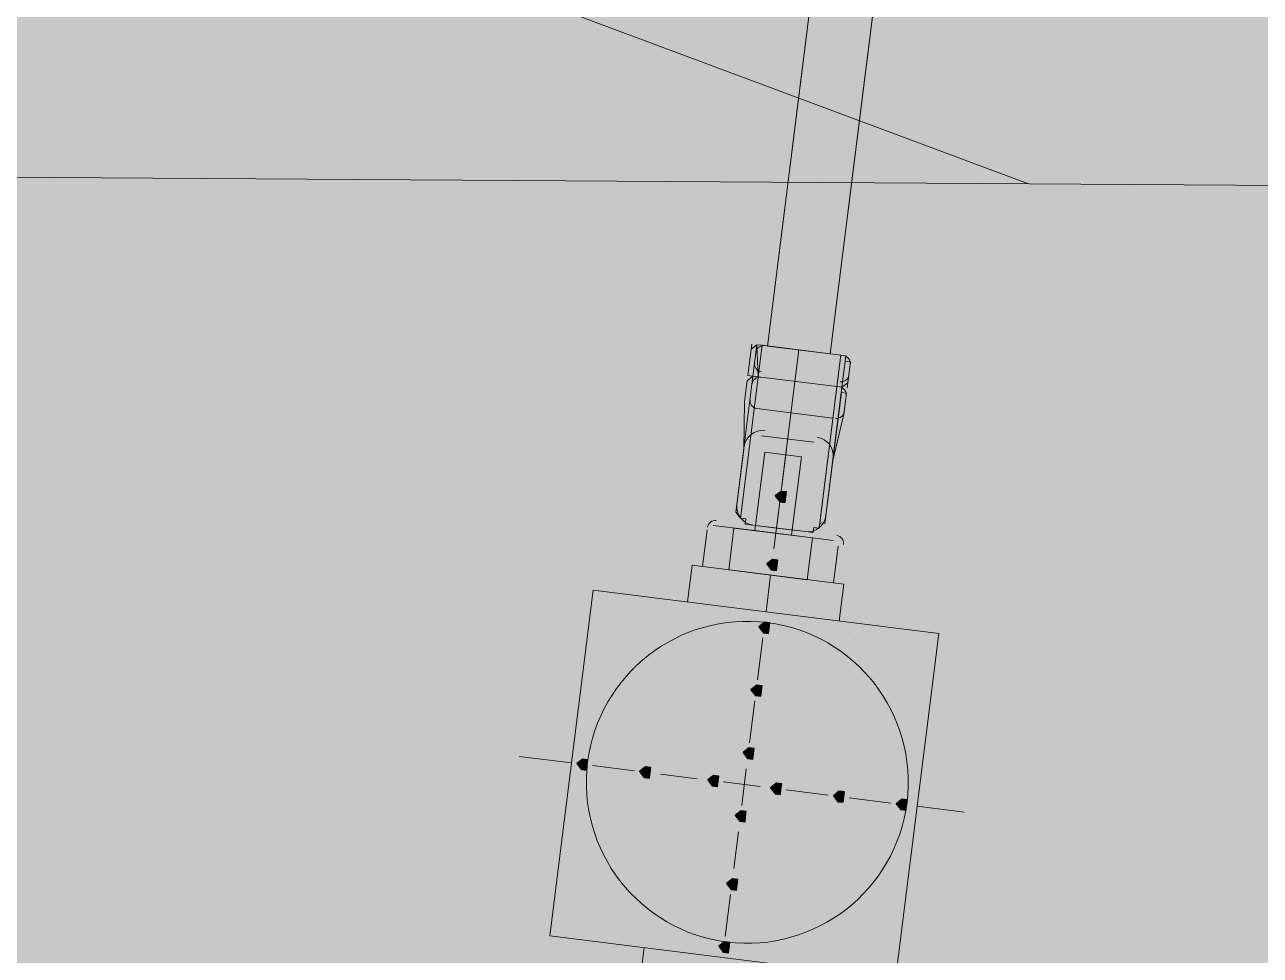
# Model space of a CAD drawing. Header units: metres. Extents: x -4 to 509425, y 7549 to 4732445.
# Drawn here: x 476046.973 to 476048.956, y 4719730.084 to 4719731.577 of the extents above; entities that cross this region are included whole.
import ezdxf

# ---------------------------------------------------------------- set-up
doc = ezdxf.new("R2010")
doc.units = ezdxf.units.M
doc.header["$LTSCALE"] = 0.01
doc.header["$MEASUREMENT"] = 0
doc.layers.get('0').update_dxf_attribs({"lineweight": 0})
doc.layers.add('_SUBESTACIÓN', color=1, linetype='Continuous')
doc.layers.add('SUBESTACION LA VID', color=253, linetype='Continuous')
doc.layers.add('_Yacimiento Arq 100m', color=7, linetype='Continuous', true_color=0xf8991e)

# ---------------------------------------------------------------- blocks, each defined once
blk = doc.blocks.new('A$Cfff6051d')
at = {"layer": 'SUBESTACION LA VID', "transparency": 33554687}
h = blk.add_hatch(color=256, dxfattribs=at)
h.dxf.hatch_style = 2
h.paths.add_polyline_path([(476048.1943, 4719730.819), (476048.1953, 4719730.8274), (476048.1869, 4719730.8284), (476048.1775, 4719730.8211), (476048.1848, 4719730.8116), (476048.1932, 4719730.8106)])
h = blk.add_hatch(color=256, dxfattribs=at)
h.dxf.hatch_style = 2
h.paths.add_polyline_path([(476048.1806, 4719730.7097), (476048.1816, 4719730.7181), (476048.1732, 4719730.7192), (476048.1638, 4719730.7119), (476048.1711, 4719730.7024), (476048.1795, 4719730.7013)])
h = blk.add_hatch(color=256, dxfattribs=at)
h.dxf.hatch_style = 2
h.paths.add_polyline_path([(476048.1679, 4719730.6089), (476048.169, 4719730.6173), (476048.1606, 4719730.6184), (476048.1511, 4719730.6111), (476048.1585, 4719730.6016), (476048.1669, 4719730.6005)])
h = blk.add_hatch(color=256, dxfattribs=at)
h.dxf.hatch_style = 2
h.paths.add_polyline_path([(476048.1553, 4719730.5081), (476048.1563, 4719730.5165), (476048.1479, 4719730.5176), (476048.1385, 4719730.5102), (476048.1458, 4719730.5008), (476048.1542, 4719730.4997)])
h = blk.add_hatch(color=256, dxfattribs=at)
h.dxf.hatch_style = 2
h.paths.add_polyline_path([(476048.1427, 4719730.4073), (476048.1437, 4719730.4157), (476048.1353, 4719730.4168), (476048.1259, 4719730.4094), (476048.1332, 4719730.4), (476048.1416, 4719730.3989)])
h = blk.add_hatch(color=256, dxfattribs=at)
h.dxf.hatch_style = 2
h.paths.add_polyline_path([(476047.8759, 4719730.3896), (476047.877, 4719730.398), (476047.8686, 4719730.399), (476047.8591, 4719730.3917), (476047.8665, 4719730.3822), (476047.8749, 4719730.3812)])
h = blk.add_hatch(color=256, dxfattribs=at)
h.dxf.hatch_style = 2
h.paths.add_polyline_path([(476047.9767, 4719730.3769), (476047.9778, 4719730.3853), (476047.9694, 4719730.3864), (476047.9599, 4719730.379), (476047.9673, 4719730.3696), (476047.9757, 4719730.3685)])
h = blk.add_hatch(color=256, dxfattribs=at)
h.dxf.hatch_style = 2
h.paths.add_polyline_path([(476048.0859, 4719730.3633), (476048.087, 4719730.3717), (476048.0786, 4719730.3727), (476048.0691, 4719730.3654), (476048.0765, 4719730.3559), (476048.0849, 4719730.3549)])
h = blk.add_hatch(color=256, dxfattribs=at)
h.dxf.hatch_style = 2
h.paths.add_polyline_path([(476048.1867, 4719730.3506), (476048.1878, 4719730.359), (476048.1794, 4719730.3601), (476048.1699, 4719730.3527), (476048.1773, 4719730.3433), (476048.1857, 4719730.3422)])
h = blk.add_hatch(color=256, dxfattribs=at)
h.dxf.hatch_style = 2
h.paths.add_polyline_path([(476048.2875, 4719730.338), (476048.2886, 4719730.3464), (476048.2802, 4719730.3474), (476048.2707, 4719730.3401), (476048.2781, 4719730.3306), (476048.2865, 4719730.3296)])
h = blk.add_hatch(color=256, dxfattribs=at)
h.dxf.hatch_style = 2
h.paths.add_polyline_path([(476048.3883, 4719730.3253), (476048.3894, 4719730.3337), (476048.381, 4719730.3348), (476048.3715, 4719730.3274), (476048.3789, 4719730.318), (476048.3873, 4719730.3169)])
h = blk.add_hatch(color=256, dxfattribs=at)
h.dxf.hatch_style = 2
h.paths.add_polyline_path([(476048.13, 4719730.3065), (476048.1311, 4719730.3149), (476048.1227, 4719730.316), (476048.1132, 4719730.3086), (476048.1206, 4719730.2992), (476048.129, 4719730.2981)])
h = blk.add_hatch(color=256, dxfattribs=at)
h.dxf.hatch_style = 2
h.paths.add_polyline_path([(476048.1163, 4719730.1973), (476048.1174, 4719730.2057), (476048.109, 4719730.2068), (476048.0995, 4719730.1994), (476048.1069, 4719730.19), (476048.1153, 4719730.1889)])
h = blk.add_hatch(color=256, dxfattribs=at)
h.dxf.hatch_style = 2
h.paths.add_polyline_path([(476048.1037, 4719730.0965), (476048.1047, 4719730.1049), (476048.0963, 4719730.106), (476048.0869, 4719730.0986), (476048.0942, 4719730.0892), (476048.1026, 4719730.0881)])
at = {"layer": 'SUBESTACION LA VID', "lineweight": 15}
for p, q in [((476048.1649, 4719731.0615), (476048.8358, 4719736.4125)), ((476048.2658, 4719731.0489), (476048.9366, 4719736.3999)), ((476048.1565, 4719731.0626), (476048.2826, 4719731.0468)), ((476048.1355, 4719731.0311), (476048.1376, 4719731.0479)), ((476048.2972, 4719731.0279), (476048.2951, 4719731.0111)), ((476048.1502, 4719731.0122), (476048.2762, 4719730.9964)), ((476048.2762, 4719730.9964), (476048.1502, 4719731.0122)), ((476048.1282, 4719730.9723), (476048.1313, 4719730.9975)), ((476048.1271, 4719730.8956), (476048.1282, 4719730.9723)), ((476048.2699, 4719730.946), (476048.1439, 4719730.9618)), ((476048.2909, 4719730.9775), (476048.2878, 4719730.9523)), ((476048.2699, 4719730.8777), (476048.2878, 4719730.9523)), ((476048.1554, 4719730.9177), (476048.2394, 4719730.9071)), ((476048.1155, 4719730.8032), (476048.1271, 4719730.8956)), ((476048.1953, 4719730.8956), (476048.188, 4719730.8368)), ((476048.2699, 4719730.8777), (476048.2583, 4719730.7853)), ((476048.1827, 4719730.7948), (476048.1753, 4719730.736)), ((476048.0609, 4719730.7077), (476048.0682, 4719730.7665)), ((476048.0777, 4719730.7738), (476048.1449, 4719730.7654)), ((476048.2215, 4719730.7643), (476048.1375, 4719730.7749)), ((476048.1449, 4719730.7654), (476048.2037, 4719730.758)), ((476048.2037, 4719730.758), (476048.2709, 4719730.7496)), ((476048.2709, 4719730.6814), (476048.2782, 4719730.7402)), ((476048.0367, 4719730.651), (476048.0441, 4719730.7098)), ((476048.0441, 4719730.7098), (476048.2877, 4719730.6793)), ((476048.1701, 4719730.694), (476048.1627, 4719730.6352)), ((476048.2803, 4719730.6205), (476048.2877, 4719730.6793)), ((476047.8918, 4719730.6521), (476047.8918, 4719730.6521)), ((476048.0178, 4719730.6363), (476048.0178, 4719730.6363)), ((476048.1606, 4719730.6184), (476048.1606, 4719730.6184)), ((476048.1574, 4719730.5932), (476048.149, 4719730.526)), ((476048.295, 4719730.6015), (476048.295, 4719730.6015)), ((476048.421, 4719730.5858), (476048.421, 4719730.5858)), ((476047.876, 4719730.5261), (476047.876, 4719730.5261)), ((476048.1448, 4719730.4924), (476048.1364, 4719730.4252)), ((476048.4052, 4719730.4597), (476048.4052, 4719730.4597)), ((476047.8507, 4719730.3927), (476047.7667, 4719730.4033)), ((476047.8591, 4719730.3917), (476047.8591, 4719730.3917)), ((476047.9515, 4719730.3801), (476047.8843, 4719730.3885)), ((476048.0523, 4719730.3675), (476047.9935, 4719730.3748)), ((476048.1311, 4719730.3832), (476048.1237, 4719730.3244)), ((476048.1531, 4719730.3548), (476048.0943, 4719730.3622)), ((476048.2623, 4719730.3411), (476048.1951, 4719730.3496)), ((476048.3631, 4719730.3285), (476048.2959, 4719730.3369)), ((476048.3883, 4719730.3253), (476048.3883, 4719730.3253)), ((476048.4807, 4719730.3138), (476048.4051, 4719730.3232)), ((476048.1185, 4719730.2824), (476048.1111, 4719730.2236)), ((476047.8412, 4719730.2489), (476047.8412, 4719730.2489)), ((476048.1058, 4719730.1816), (476048.0974, 4719730.1144)), ((476048.3704, 4719730.1825), (476048.3704, 4719730.1825)), ((476047.8254, 4719730.1229), (476047.8254, 4719730.1229)), ((476047.9514, 4719730.1071), (476047.9514, 4719730.1071)), ((476047.9672, 4719730.0966), (476047.9588, 4719730.0294)), ((476048.0942, 4719730.0892), (476048.0942, 4719730.0892))]:
    blk.add_line(p, q, dxfattribs=at)
at = {"layer": 'SUBESTACION LA VID', "lineweight": 0}
for p, q in [((476048.1334, 4719731.0143), (476048.1397, 4719731.0647)), ((476048.1649, 4719731.0615), (476048.2658, 4719731.0489)), ((476048.1345, 4719731.0227), (476048.1376, 4719731.0479)), ((476048.2941, 4719731.0027), (476048.2983, 4719731.0363)), ((476048.1282, 4719730.9723), (476048.1324, 4719731.0059)), ((476048.1282, 4719730.9723), (476048.1324, 4719731.0059)), ((476048.1282, 4719730.9723), (476048.1324, 4719731.0059)), ((476048.1282, 4719730.9723), (476048.1324, 4719731.0059)), ((476048.1282, 4719730.9723), (476048.1313, 4719730.9975)), ((476048.2489, 4719730.778), (476048.2762, 4719730.9964)), ((476048.2699, 4719730.8777), (476048.2836, 4719730.9869)), ((476048.2573, 4719730.7769), (476048.2699, 4719730.8777))]:
    blk.add_line(p, q, dxfattribs=at)
at = {"layer": 'SUBESTACION LA VID', "lineweight": 15}
for points in [[(476048.1649, 4719731.0615), (476048.2658, 4719731.0489), (476048.9366, 4719736.3999), (476048.8358, 4719736.4125), (476048.1649, 4719731.0615)], [(476048.1155, 4719730.8032), (476048.1144, 4719730.7948), (476048.1218, 4719730.7854), (476048.1302, 4719730.7843), (476048.1291, 4719730.7759), (476048.1375, 4719730.7749), (476048.1795, 4719730.7696), (476048.2154, 4719731.0552), (476048.1565, 4719731.0626), (476048.1481, 4719731.0636), (476048.1387, 4719731.0563), (476048.1376, 4719731.0479), (476048.1355, 4719731.0311), (476048.1345, 4719731.0227), (476048.1334, 4719731.0143), (476048.1418, 4719731.0132), (476048.1502, 4719731.0122), (476048.1418, 4719731.0132), (476048.1324, 4719731.0059), (476048.1313, 4719730.9975), (476048.1282, 4719730.9723), (476048.1271, 4719730.8956), (476048.1155, 4719730.8032)], [(476048.2583, 4719730.7853), (476048.2573, 4719730.7769), (476048.2489, 4719730.778), (476048.2478, 4719730.7696), (476048.2394, 4719730.7706), (476048.2383, 4719730.7622), (476048.2215, 4719730.7643), (476048.1795, 4719730.7696), (476048.2154, 4719731.0552), (476048.2826, 4719731.0468), (476048.291, 4719731.0457), (476048.2899, 4719731.0373), (476048.2983, 4719731.0363), (476048.2972, 4719731.0279), (476048.2951, 4719731.0111), (476048.2941, 4719731.0027), (476048.2846, 4719730.9953), (476048.2762, 4719730.9964), (476048.2846, 4719730.9953), (476048.2836, 4719730.9869), (476048.292, 4719730.9859), (476048.2909, 4719730.9775), (476048.2878, 4719730.9523), (476048.2699, 4719730.8777), (476048.2583, 4719730.7853)], [(476048.1449, 4719730.7654), (476048.1607, 4719730.8914), (476048.2195, 4719730.884), (476048.2037, 4719730.758)], [(476048.1113, 4719730.7696), (476048.1029, 4719730.7024), (476048.2289, 4719730.6866), (476048.2373, 4719730.7538), (476048.1113, 4719730.7696)], [(476048.3704, 4719730.046), (476048.4399, 4719730.6004), (476047.8855, 4719730.67), (476047.816, 4719730.1155), (476048.3704, 4719730.046)]]:
    blk.add_lwpolyline(points, dxfattribs=at)
at = {"layer": 'SUBESTACION LA VID', "lineweight": 0}
for points in [[(476048.1481, 4719731.0636), (476048.1418, 4719731.0132), (476048.1144, 4719730.7948)], [(476048.1481, 4719731.0636), (476048.1418, 4719731.0132), (476048.1144, 4719730.7948), (476048.1418, 4719731.0132), (476048.1481, 4719731.0636), (476048.1502, 4719731.0122)], [(476048.1565, 4719731.0626), (476048.1218, 4719730.7854), (476048.1502, 4719731.0122)], [(476048.1418, 4719731.0132), (476048.1481, 4719731.0636), (476048.1418, 4719731.0132)], [(476048.1345, 4719731.0227), (476048.1387, 4719731.0563), (476048.1334, 4719731.0143)], [(476048.1334, 4719731.0143), (476048.1387, 4719731.0563), (476048.1334, 4719731.0143)], [(476048.1345, 4719731.0227), (476048.1387, 4719731.0563), (476048.1345, 4719731.0227), (476048.1387, 4719731.0563)], [(476048.1345, 4719731.0227), (476048.1387, 4719731.0563), (476048.1345, 4719731.0227)], [(476048.1355, 4719731.0311), (476048.1376, 4719731.0479), (476048.1345, 4719731.0227)], [(476048.2826, 4719731.0468), (476048.2478, 4719730.7696), (476048.2762, 4719730.9964), (476048.2826, 4719731.0468)], [(476048.2489, 4719730.778), (476048.2762, 4719730.9964), (476048.2826, 4719731.0468)], [(476048.291, 4719731.0457), (476048.2846, 4719730.9953), (476048.2573, 4719730.7769), (476048.2846, 4719730.9953)], [(476048.2699, 4719730.8777), (476048.2846, 4719730.9953), (476048.291, 4719731.0457), (476048.2846, 4719730.9953)], [(476048.2846, 4719730.9953), (476048.291, 4719731.0457), (476048.2846, 4719730.9953), (476048.291, 4719731.0457)], [(476048.293, 4719730.9943), (476048.2983, 4719731.0363), (476048.2941, 4719731.0027)], [(476048.2941, 4719731.0027), (476048.2983, 4719731.0363), (476048.2941, 4719731.0027), (476048.2983, 4719731.0363)], [(476048.2941, 4719731.0027), (476048.2983, 4719731.0363), (476048.2941, 4719731.0027)], [(476048.2941, 4719731.0027), (476048.2972, 4719731.0279), (476048.2941, 4719731.0027)], [(476048.1418, 4719731.0132), (476048.1144, 4719730.7948), (476048.1271, 4719730.8956)], [(476048.1282, 4719730.9723), (476048.1313, 4719730.9975), (476048.1282, 4719730.9723)], [(476048.1282, 4719730.9723), (476048.1313, 4719730.9975), (476048.1282, 4719730.9723)], [(476048.2878, 4719730.9523), (476048.2909, 4719730.9775), (476048.2878, 4719730.9523)], [(476048.2878, 4719730.9523), (476048.2909, 4719730.9775), (476048.2878, 4719730.9523)]]:
    blk.add_lwpolyline(points, dxfattribs=at)
at = {"layer": 'SUBESTACION LA VID'}
for points in [[(476048.1943, 4719730.819), (476048.1953, 4719730.8274), (476048.1869, 4719730.8284), (476048.1775, 4719730.8211), (476048.1848, 4719730.8116), (476048.1932, 4719730.8106)], [(476048.1806, 4719730.7097), (476048.1816, 4719730.7181), (476048.1732, 4719730.7192), (476048.1638, 4719730.7119), (476048.1711, 4719730.7024), (476048.1795, 4719730.7013)], [(476048.1679, 4719730.6089), (476048.169, 4719730.6173), (476048.1606, 4719730.6184), (476048.1511, 4719730.6111), (476048.1585, 4719730.6016), (476048.1669, 4719730.6005)], [(476048.1553, 4719730.5081), (476048.1563, 4719730.5165), (476048.1479, 4719730.5176), (476048.1385, 4719730.5102), (476048.1458, 4719730.5008), (476048.1542, 4719730.4997)], [(476048.1427, 4719730.4073), (476048.1437, 4719730.4157), (476048.1353, 4719730.4168), (476048.1259, 4719730.4094), (476048.1332, 4719730.4), (476048.1416, 4719730.3989)], [(476047.8759, 4719730.3896), (476047.877, 4719730.398), (476047.8686, 4719730.399), (476047.8591, 4719730.3917), (476047.8665, 4719730.3822), (476047.8749, 4719730.3812)], [(476047.9767, 4719730.3769), (476047.9778, 4719730.3853), (476047.9694, 4719730.3864), (476047.9599, 4719730.379), (476047.9673, 4719730.3696), (476047.9757, 4719730.3685)], [(476048.0859, 4719730.3633), (476048.087, 4719730.3717), (476048.0786, 4719730.3727), (476048.0691, 4719730.3654), (476048.0765, 4719730.3559), (476048.0849, 4719730.3549)], [(476048.1867, 4719730.3506), (476048.1878, 4719730.359), (476048.1794, 4719730.3601), (476048.1699, 4719730.3527), (476048.1773, 4719730.3433), (476048.1857, 4719730.3422)], [(476048.2875, 4719730.338), (476048.2886, 4719730.3464), (476048.2802, 4719730.3474), (476048.2707, 4719730.3401), (476048.2781, 4719730.3306), (476048.2865, 4719730.3296)], [(476048.3883, 4719730.3253), (476048.3894, 4719730.3337), (476048.381, 4719730.3348), (476048.3715, 4719730.3274), (476048.3789, 4719730.318), (476048.3873, 4719730.3169)], [(476048.13, 4719730.3065), (476048.1311, 4719730.3149), (476048.1227, 4719730.316), (476048.1132, 4719730.3086), (476048.1206, 4719730.2992), (476048.129, 4719730.2981)], [(476048.1163, 4719730.1973), (476048.1174, 4719730.2057), (476048.109, 4719730.2068), (476048.0995, 4719730.1994), (476048.1069, 4719730.19), (476048.1153, 4719730.1889)], [(476048.1037, 4719730.0965), (476048.1047, 4719730.1049), (476048.0963, 4719730.106), (476048.0869, 4719730.0986), (476048.0942, 4719730.0892), (476048.1026, 4719730.0881)]]:
    blk.add_lwpolyline(points, close=True, dxfattribs=at)
at = {"layer": 'SUBESTACION LA VID', "lineweight": 0}
for points in [[(476048.1943, 4719730.819), (476048.1953, 4719730.8274), (476048.1869, 4719730.8284), (476048.1775, 4719730.8211), (476048.1848, 4719730.8116), (476048.1932, 4719730.8106)], [(476048.1806, 4719730.7097), (476048.1816, 4719730.7181), (476048.1732, 4719730.7192), (476048.1638, 4719730.7119), (476048.1711, 4719730.7024), (476048.1795, 4719730.7013)], [(476048.1679, 4719730.6089), (476048.169, 4719730.6173), (476048.1606, 4719730.6184), (476048.1511, 4719730.6111), (476048.1585, 4719730.6016), (476048.1669, 4719730.6005)], [(476048.1553, 4719730.5081), (476048.1563, 4719730.5165), (476048.1479, 4719730.5176), (476048.1385, 4719730.5102), (476048.1458, 4719730.5008), (476048.1542, 4719730.4997)], [(476048.1427, 4719730.4073), (476048.1437, 4719730.4157), (476048.1353, 4719730.4168), (476048.1259, 4719730.4094), (476048.1332, 4719730.4), (476048.1416, 4719730.3989)], [(476047.8759, 4719730.3896), (476047.877, 4719730.398), (476047.8686, 4719730.399), (476047.8591, 4719730.3917), (476047.8665, 4719730.3822), (476047.8749, 4719730.3812)], [(476047.9767, 4719730.3769), (476047.9778, 4719730.3853), (476047.9694, 4719730.3864), (476047.9599, 4719730.379), (476047.9673, 4719730.3696), (476047.9757, 4719730.3685)], [(476048.0859, 4719730.3633), (476048.087, 4719730.3717), (476048.0786, 4719730.3727), (476048.0691, 4719730.3654), (476048.0765, 4719730.3559), (476048.0849, 4719730.3549)], [(476048.1867, 4719730.3506), (476048.1878, 4719730.359), (476048.1794, 4719730.3601), (476048.1699, 4719730.3527), (476048.1773, 4719730.3433), (476048.1857, 4719730.3422)], [(476048.2875, 4719730.338), (476048.2886, 4719730.3464), (476048.2802, 4719730.3474), (476048.2707, 4719730.3401), (476048.2781, 4719730.3306), (476048.2865, 4719730.3296)], [(476048.3883, 4719730.3253), (476048.3894, 4719730.3337), (476048.381, 4719730.3348), (476048.3715, 4719730.3274), (476048.3789, 4719730.318), (476048.3873, 4719730.3169)], [(476048.13, 4719730.3065), (476048.1311, 4719730.3149), (476048.1227, 4719730.316), (476048.1132, 4719730.3086), (476048.1206, 4719730.2992), (476048.129, 4719730.2981)], [(476048.1163, 4719730.1973), (476048.1174, 4719730.2057), (476048.109, 4719730.2068), (476048.0995, 4719730.1994), (476048.1069, 4719730.19), (476048.1153, 4719730.1889)], [(476048.1037, 4719730.0965), (476048.1047, 4719730.1049), (476048.0963, 4719730.106), (476048.0869, 4719730.0986), (476048.0942, 4719730.0892), (476048.1026, 4719730.0881)]]:
    blk.add_lwpolyline(points, close=True, dxfattribs=at)
at = {"layer": 'SUBESTACION LA VID', "lineweight": 15}
for points in [[(476048.1607, 4719731.0621), (476048.1538, 4719731.0629), (476048.1474, 4719731.058), (476048.1466, 4719731.051)], [(476048.2978, 4719731.0321), (476048.2986, 4719731.039), (476048.2937, 4719731.0454), (476048.2867, 4719731.0463)], [(476048.1445, 4719731.0342), (476048.1436, 4719731.0273), (476048.1485, 4719731.0209), (476048.1555, 4719731.0201)], [(476048.1544, 4719731.0117), (476048.1475, 4719731.0125), (476048.1411, 4719731.0076), (476048.1402, 4719731.0006)], [(476048.2815, 4719731.0043), (476048.2884, 4719731.0034), (476048.2948, 4719731.0083), (476048.2957, 4719731.0153)], [(476048.2915, 4719730.9817), (476048.2923, 4719730.9886), (476048.2874, 4719730.995), (476048.2804, 4719730.9959)], [(476048.1371, 4719730.9754), (476048.1362, 4719730.9685), (476048.1411, 4719730.9621), (476048.1481, 4719730.9613)], [(476048.2741, 4719730.9455), (476048.2811, 4719730.9446), (476048.2874, 4719730.9495), (476048.2883, 4719730.9565)], [(476048.1607, 4719730.9256), (476048.1445, 4719730.9276), (476048.1296, 4719730.9161), (476048.1276, 4719730.8998)], [(476048.2704, 4719730.8819), (476048.2725, 4719730.8982), (476048.2609, 4719730.913), (476048.2447, 4719730.915)], [(476048.116, 4719730.8074), (476048.114, 4719730.7912), (476048.1255, 4719730.7764), (476048.1417, 4719730.7743)], [(476048.2257, 4719730.7638), (476048.242, 4719730.7618), (476048.2568, 4719730.7733), (476048.2588, 4719730.7895)], [(476048.0829, 4719730.7817), (476048.076, 4719730.7826), (476048.0696, 4719730.7776), (476048.0688, 4719730.7707)], [(476048.2872, 4719730.7433), (476048.288, 4719730.7503), (476048.2831, 4719730.7566), (476048.2761, 4719730.7575)]]:
    blk.add_open_spline(points, degree=3, dxfattribs=at)
blk.add_open_spline([(476048.1005, 4719730.1055), (476048.242, 4719730.0877), (476048.3711, 4719730.188), (476048.3889, 4719730.3295), (476048.4066, 4719730.471), (476048.3063, 4719730.6001), (476048.1648, 4719730.6179), (476048.0233, 4719730.6356), (476047.8942, 4719730.5353), (476047.8764, 4719730.3938), (476047.8587, 4719730.2523), (476047.959, 4719730.1232), (476048.1005, 4719730.1055)], degree=3, knots=[0, 0, 0, 0, 1, 1, 1, 2, 2, 2, 3, 3, 3, 4, 4, 4, 4], dxfattribs=at)

msp = doc.modelspace()

# ---------------------------------------------------------------- hatches: boundary and pattern name
at = {"layer": '_SUBESTACIÓN', "transparency": 33554559}
h = msp.add_hatch(color=1, dxfattribs=at)
h.dxf.hatch_style = 1
h.paths.add_polyline_path([(475968.6399, 4719805.825), (476089.9386, 4719790.615), (476078.1686, 4719696.74), (475956.8686, 4719711.9502)])

# ---------------------------------------------------------------- linework, layer by layer
at = {"color": 5}
msp.add_lwpolyline([(490840.2656, 4717243.1462), (484895.5041, 4717739.2368), (483607.6371, 4717664.0004), (483465.0415, 4717952.1854), (479025.126, 4718116.267), (478713.7718, 4718728.8145), (478509.3234, 4719542.0639), (477889.6007, 4719719.2698), (475567.4979, 4719734.4711), (475570.1163, 4720134.4625), (477885.1416, 4720119.3075), (481205.4456, 4721268.3214)], dxfattribs=at)
at = {"layer": '_Yacimiento Arq 100m', "lineweight": 0}
msp.add_lwpolyline([(475857.3225, 4719732.5738), (475862.8891, 4719734.5523), (475873.9121, 4719737.6298), (475886.1564, 4719740.0483), (475900.6441, 4719741.5199), (475914.2011, 4719741.6782), (475924.1525, 4719741.2012), (475938.3266, 4719740.1547), (475940.049, 4719740.1145), (475943.445, 4719740.1758), (475967.8378, 4719741.494), (475980.5899, 4719741.9184), (475995.2278, 4719741.7429), (476009.806, 4719740.6011), (476020.8562, 4719738.9722), (476031.6141, 4719736.6943), (476042.7214, 4719733.5107), (476048.5837, 4719731.3217)], dxfattribs=at)

# ---------------------------------------------------------------- block references
at = {"linetype": 'Continuous'}
msp.add_blockref('A$Cfff6051d', (0, 0), dxfattribs=at)

doc.saveas('drawing.dxf')
